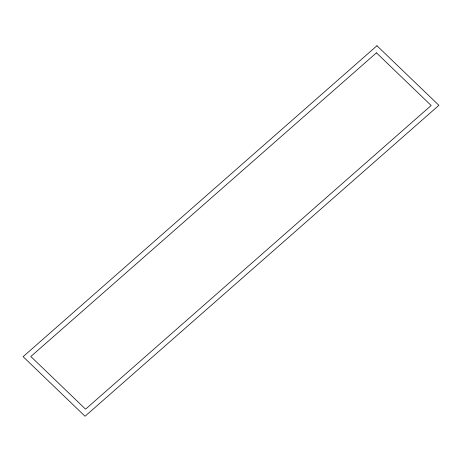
<?xml version="1.0" encoding="UTF-8"?>
<svg xmlns="http://www.w3.org/2000/svg" width="462" height="462" viewBox="0 0 462 462"><rect width="100%" height="100%" fill="white"/><g stroke="black" fill="none" stroke-linecap="round" stroke-linejoin="round"><path stroke-width="0.69" d="M376.952 45.75L23.1 356.67L85.048 416.25L438.9 105.33L376.952 45.75M376.438 52.841L30.833 356.514L85.562 409.159L431.167 105.486L376.438 52.841"/></g></svg>
